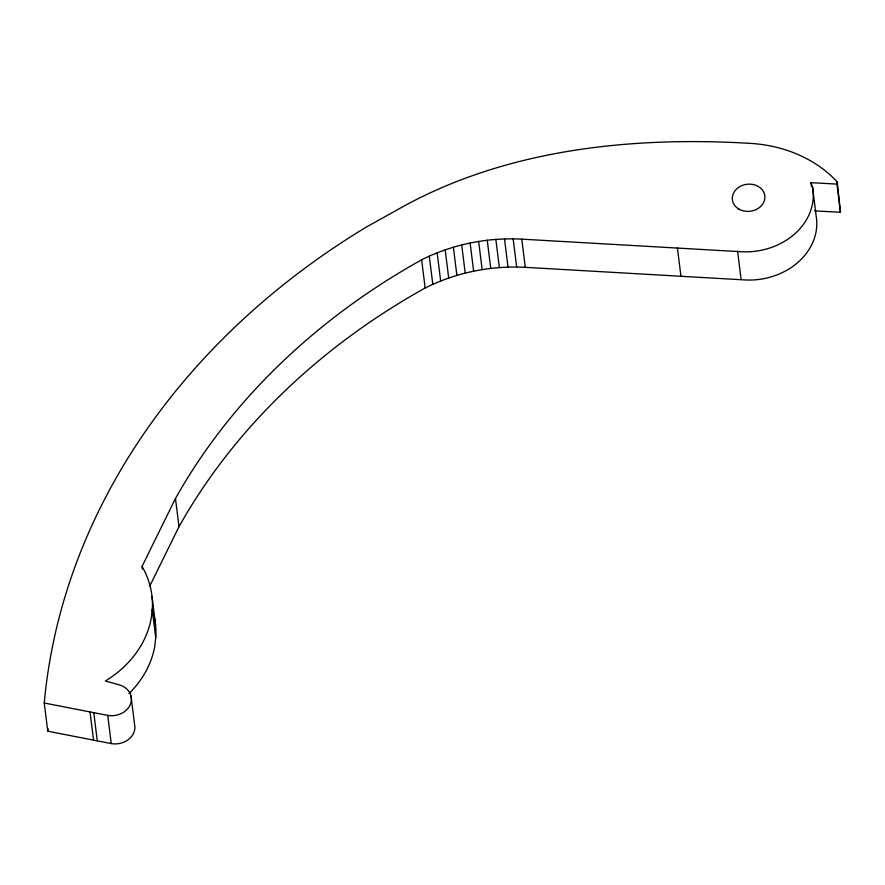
<?xml version="1.0" encoding="UTF-8"?>
<svg xmlns="http://www.w3.org/2000/svg" width="885" height="885" viewBox="0 0 885 885"><rect width="100%" height="100%" fill="white"/><g stroke="black" fill="none" stroke-linecap="round" stroke-linejoin="round"><path stroke-width="1.33" d="M814.477 210.862L840.462 212.3L836.956 184.102L810.97 182.664L812.574 187.244A64.859 53.896 -7.1 0 1 741.387 251.738L521.774 239.149C487.369 237.291 452.467 244.337 421.647 259.814A658.694 547.361 -7.1 0 0 175.473 498.509L142.054 566.411A108.401 90.082 -7.1 0 1 152.419 607.254L151.313 617.885A108.401 90.082 -7.1 0 1 105.403 680.974L119.198 684.835A19.005 15.786 -7.1 0 1 130.515 703.984A19.005 15.786 -7.1 0 1 107.749 715.39L44.25 703.011L47.757 731.209L111.256 743.588A19.005 15.786 -7.1 0 0 134.542 724.262L131.035 696.075M153.669 614.4A108.401 90.082 -7.1 0 1 155.937 635.452L154.82 646.072A108.401 90.082 -7.1 0 1 129 693.563M836.956 184.102L837.243 181.945A126.688 105.271 -7.1 0 0 755.79 143.801L752.394 143.492C630.883 135.991 502.359 149.255 395.186 211.028L366.058 227.224A740.391 615.252 -7.1 0 0 44.25 703.011M840.462 212.3L837.243 181.945M149.819 585.97L178.98 526.708A658.694 547.361 -7.1 0 1 425.154 288.001C455.974 272.525 490.876 265.489 525.281 267.336L744.904 279.937A64.859 53.896 -7.1 0 0 816.081 215.431L812.574 187.244M810.97 182.664L811.468 186.691M737.581 251.097L741.099 279.295M677.39 247.767L680.897 275.954M521.774 239.149L525.281 267.336M513.156 238.861L516.674 267.049M504.516 238.939L508.023 267.137M495.865 239.404L499.372 267.591M487.237 240.233L490.755 268.42M478.652 241.428L482.159 269.626M470.134 242.999L473.641 271.197M461.704 244.935L465.211 273.122M453.385 247.214L456.892 275.412M445.188 249.858L448.706 278.056M437.157 252.844L440.675 281.032M429.302 256.163L432.82 284.362M421.647 259.814L425.154 288.001M175.473 498.509L178.98 526.708M152.043 596.645L155.55 624.843M152.198 609.367L155.705 637.554M142.054 566.411L142.385 569.099M107.749 715.39L111.256 743.588M93.766 712.679L97.284 740.878M90.038 712.071L93.556 740.269M47.757 731.209A740.391 615.252 -7.1 0 1 48.011 728.477M738.886 209.081A16.35 13.585 -7.1 0 0 764.795 198.705A16.35 13.585 -7.1 0 0 742.095 185.529A16.35 13.585 -7.1 0 0 738.886 209.081"/></g></svg>
